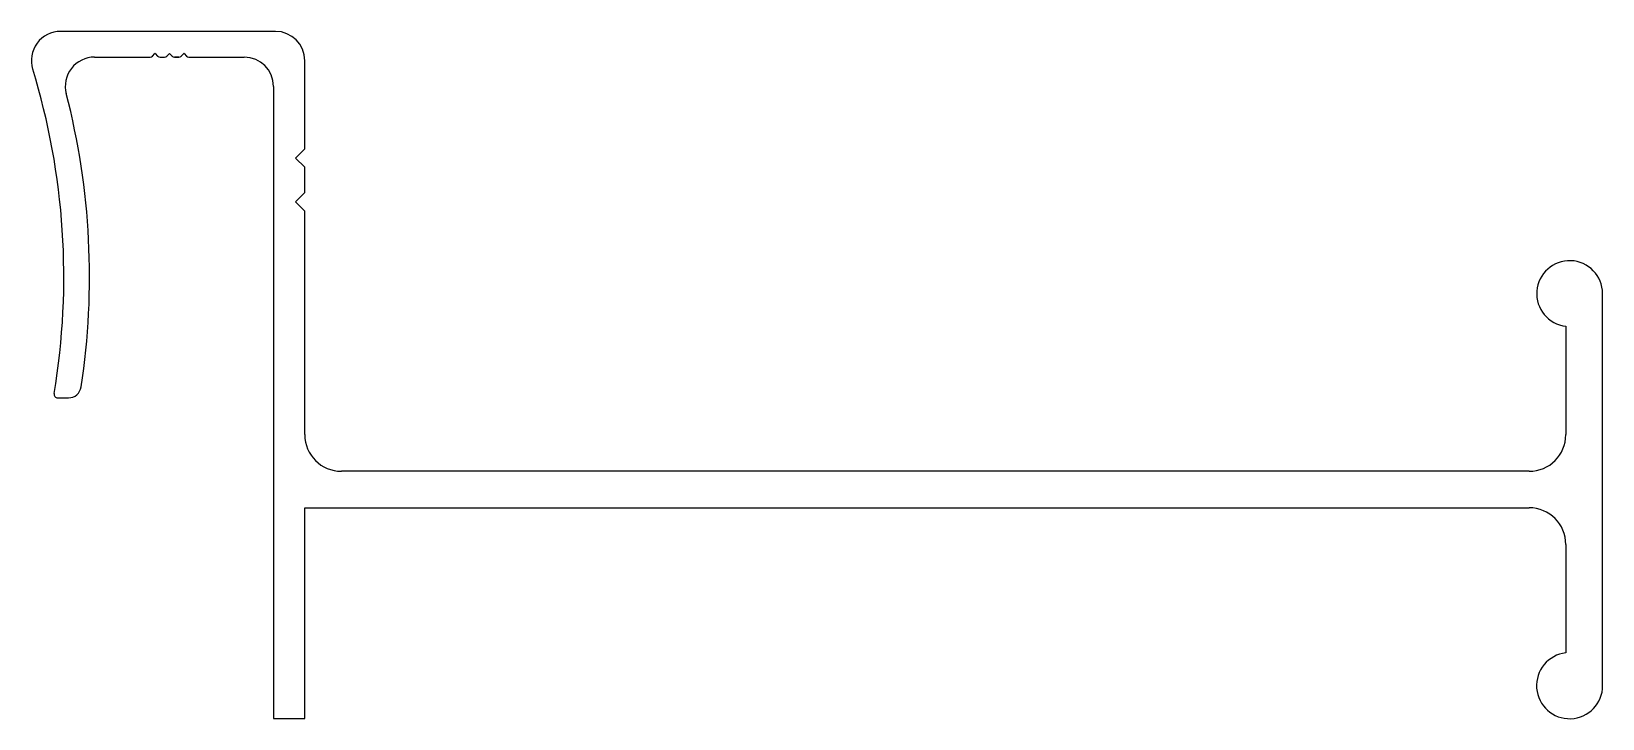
# Model space of a CAD drawing. Extents: x -62 to 47, y 1 to 49.
import ezdxf

# ---------------------------------------------------------------- set-up
doc = ezdxf.new("R2010")
doc.units = 0
doc.layers.get('0').update_dxf_attribs({"linetype": 'CONTINUOUS'})

msp = doc.modelspace()

# ---------------------------------------------------------------- linework, layer by layer
at = {"color": 7}
for p, q in [((-45, 48.97), (-59.88, 48.97)), ((-57.53, 47.19), (-53.69, 47.19)), ((-53.69, 47.19), (-53.69, 47.19)), ((-53.52, 47.26), (-53.35, 47.43)), ((-53.33, 47.43), (-53.16, 47.26)), ((-52.99, 47.19), (-52.69, 47.19)), ((-52.52, 47.26), (-52.35, 47.43)), ((-52.33, 47.43), (-52.16, 47.26)), ((-51.99, 47.19), (-51.69, 47.19)), ((-51.69, 47.19), (-51.99, 47.19)), ((-51.99, 47.19), (-51.69, 47.19)), ((-51.69, 47.19), (-51.99, 47.19)), ((-51.99, 47.19), (-51.69, 47.19)), ((-51.52, 47.26), (-51.35, 47.43)), ((-51.33, 47.43), (-51.16, 47.26)), ((-50.99, 47.19), (-50.99, 47.19)), ((-50.99, 47.19), (-50.99, 47.19)), ((-50.99, 47.19), (-47.16, 47.19)), ((-42.97, 40.83), (-42.97, 46.94)), ((-45.13, 45.16), (-45.13, 1.34)), ((-43.61, 40.19), (-42.97, 40.83)), ((-42.97, 39.55), (-43.61, 40.19)), ((-42.97, 37.8), (-42.97, 39.55)), ((-43.61, 37.16), (-42.97, 37.8)), ((-42.97, 36.52), (-43.61, 37.16)), ((-42.97, 21.02), (-42.97, 36.52)), ((46.94, 3.62), (46.94, 30.8)), ((44.4, 28.53), (44.4, 21.02)), ((-60.09, 23.57), (-59.34, 23.57)), ((41.86, 18.48), (-40.43, 18.48)), ((-42.97, 1.34), (-42.97, 15.95)), ((-42.97, 15.95), (41.86, 15.95)), ((44.4, 13.41), (44.4, 5.89)), ((-45.13, 1.34), (-42.97, 1.34))]:
    msp.add_line(p, q, dxfattribs=at)
for centre, radius, start, end in [((-59.88, 46.94), 2.03, 90, 197.0332), ((-45, 46.94), 2.03, 0, 90), ((-57.53, 45.16), 2.03, 90, 194.4425), ((-53.69, 47.44), 0.25, 270, 315), ((-53.34, 47.43), 0.008, 45, 135), ((-52.99, 47.44), 0.25, 225, 270), ((-52.69, 47.44), 0.25, 270, 315), ((-52.34, 47.43), 0.008, 45, 135), ((-51.99, 47.44), 0.25, 225, 270), ((-51.69, 47.44), 0.25, 270, 315), ((-51.34, 47.43), 0.008, 45, 135), ((-50.99, 47.44), 0.25, 225, 270), ((-47.16, 45.16), 2.03, 0, 90), ((-108.74, 31.97), 49.08, 350.4894, 17.0332), ((-108.74, 31.97), 50.86, 351.3554, 14.4425), ((44.66, 30.8), 2.28, 0, 263.5926), ((-59.34, 24.46), 0.89, 270, 351.3554), ((-60.09, 23.82), 0.25, 170.4894, 270), ((-40.43, 21.02), 2.54, 180, 270), ((41.86, 21.02), 2.54, 270, 360), ((41.86, 13.41), 2.54, 0, 90), ((44.66, 3.62), 2.29, 96.4074, 0)]:
    msp.add_arc(centre, radius, start, end, dxfattribs=at)

doc.saveas('drawing.dxf')
